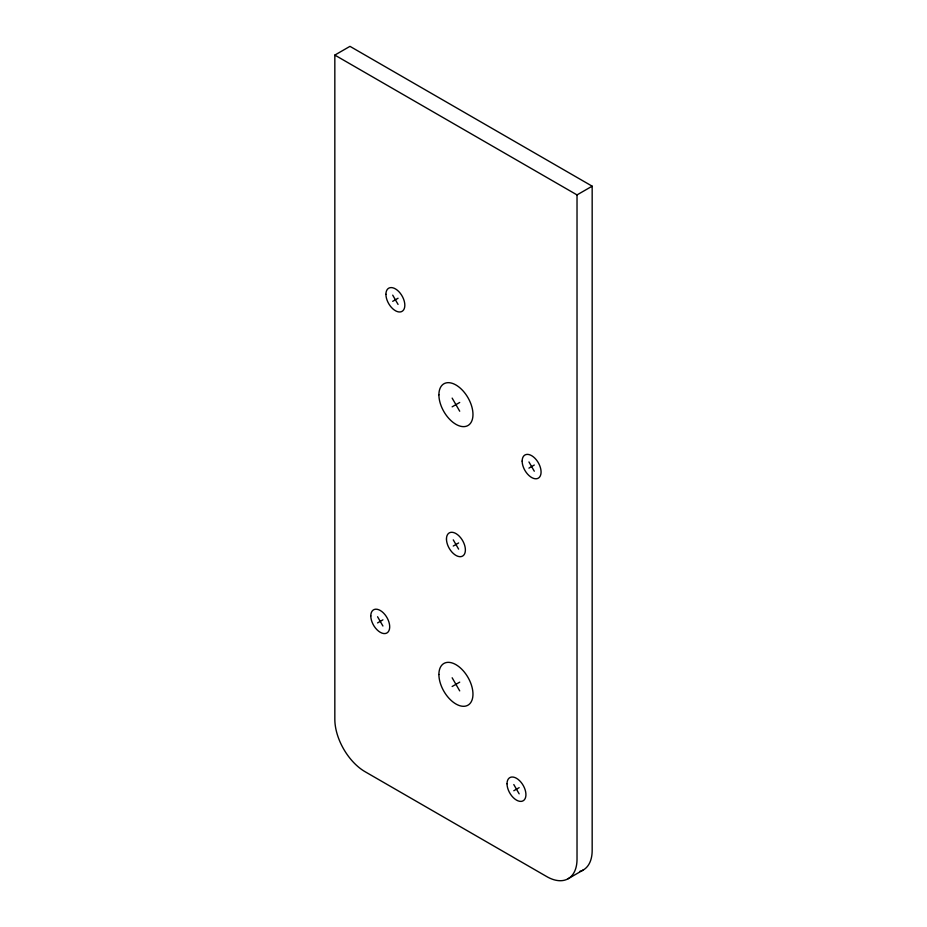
<?xml version="1.0" encoding="UTF-8"?>
<svg xmlns="http://www.w3.org/2000/svg" width="927" height="927" viewBox="0 0 927 927"><rect width="100%" height="100%" fill="white"/><g stroke="black" fill="none" stroke-linecap="round" stroke-linejoin="round"><path stroke-width="1.39" d="M334.832 55.087L577.023 194.913L577.023 859.12A42.816 24.716 60 0 1 546.756 876.594L365.111 771.727A42.816 24.716 60 0 1 334.832 719.282L334.832 55.087L349.977 46.35L592.168 186.176L592.168 850.372A42.816 24.716 60 0 1 579.688 871.45M392.712 301.333L398.054 298.239M577.023 194.913L592.168 186.176M452.144 406.837L459.711 402.469M528.946 468.123L534.288 465.03M453.257 546.038L458.61 542.944M377.567 622.921L382.921 619.839M452.144 686.513L459.711 682.145M513.801 790.743L519.155 787.66M568.158 878.715L583.303 869.978M528.946 461.947L534.288 471.217M392.712 295.145L398.054 304.415M452.144 398.1L459.711 411.217M453.257 539.85L458.61 549.12M452.144 677.776L459.711 690.882M513.801 784.566L519.155 793.836M377.567 616.745L382.921 626.015M438.9 394.821A24.079 13.905 60 0 0 464.45 426.605A24.079 13.905 60 0 0 464.45 392.538A24.079 13.905 60 0 0 438.9 394.821M438.9 674.497A24.079 13.905 60 0 0 464.45 706.27A24.079 13.905 60 0 0 464.45 672.214A24.079 13.905 60 0 0 438.9 674.497M446.466 539.027A13.384 7.729 60 0 0 460.661 556.675A13.384 7.729 60 0 0 460.661 537.753A13.384 7.729 60 0 0 446.466 539.027M522.156 461.113A13.384 7.729 60 0 0 536.351 478.772A13.384 7.729 60 0 0 536.351 459.85A13.384 7.729 60 0 0 522.156 461.113M385.922 294.322A13.384 7.729 60 0 0 400.116 311.97A13.384 7.729 60 0 0 400.116 293.059A13.384 7.729 60 0 0 385.922 294.322M507.023 783.744A13.384 7.729 60 0 0 521.206 801.391A13.384 7.729 60 0 0 521.206 782.469A13.384 7.729 60 0 0 507.023 783.744M370.788 615.922A13.384 7.729 60 0 0 384.972 633.57A13.384 7.729 60 0 0 384.972 614.647A13.384 7.729 60 0 0 370.788 615.922"/></g></svg>
